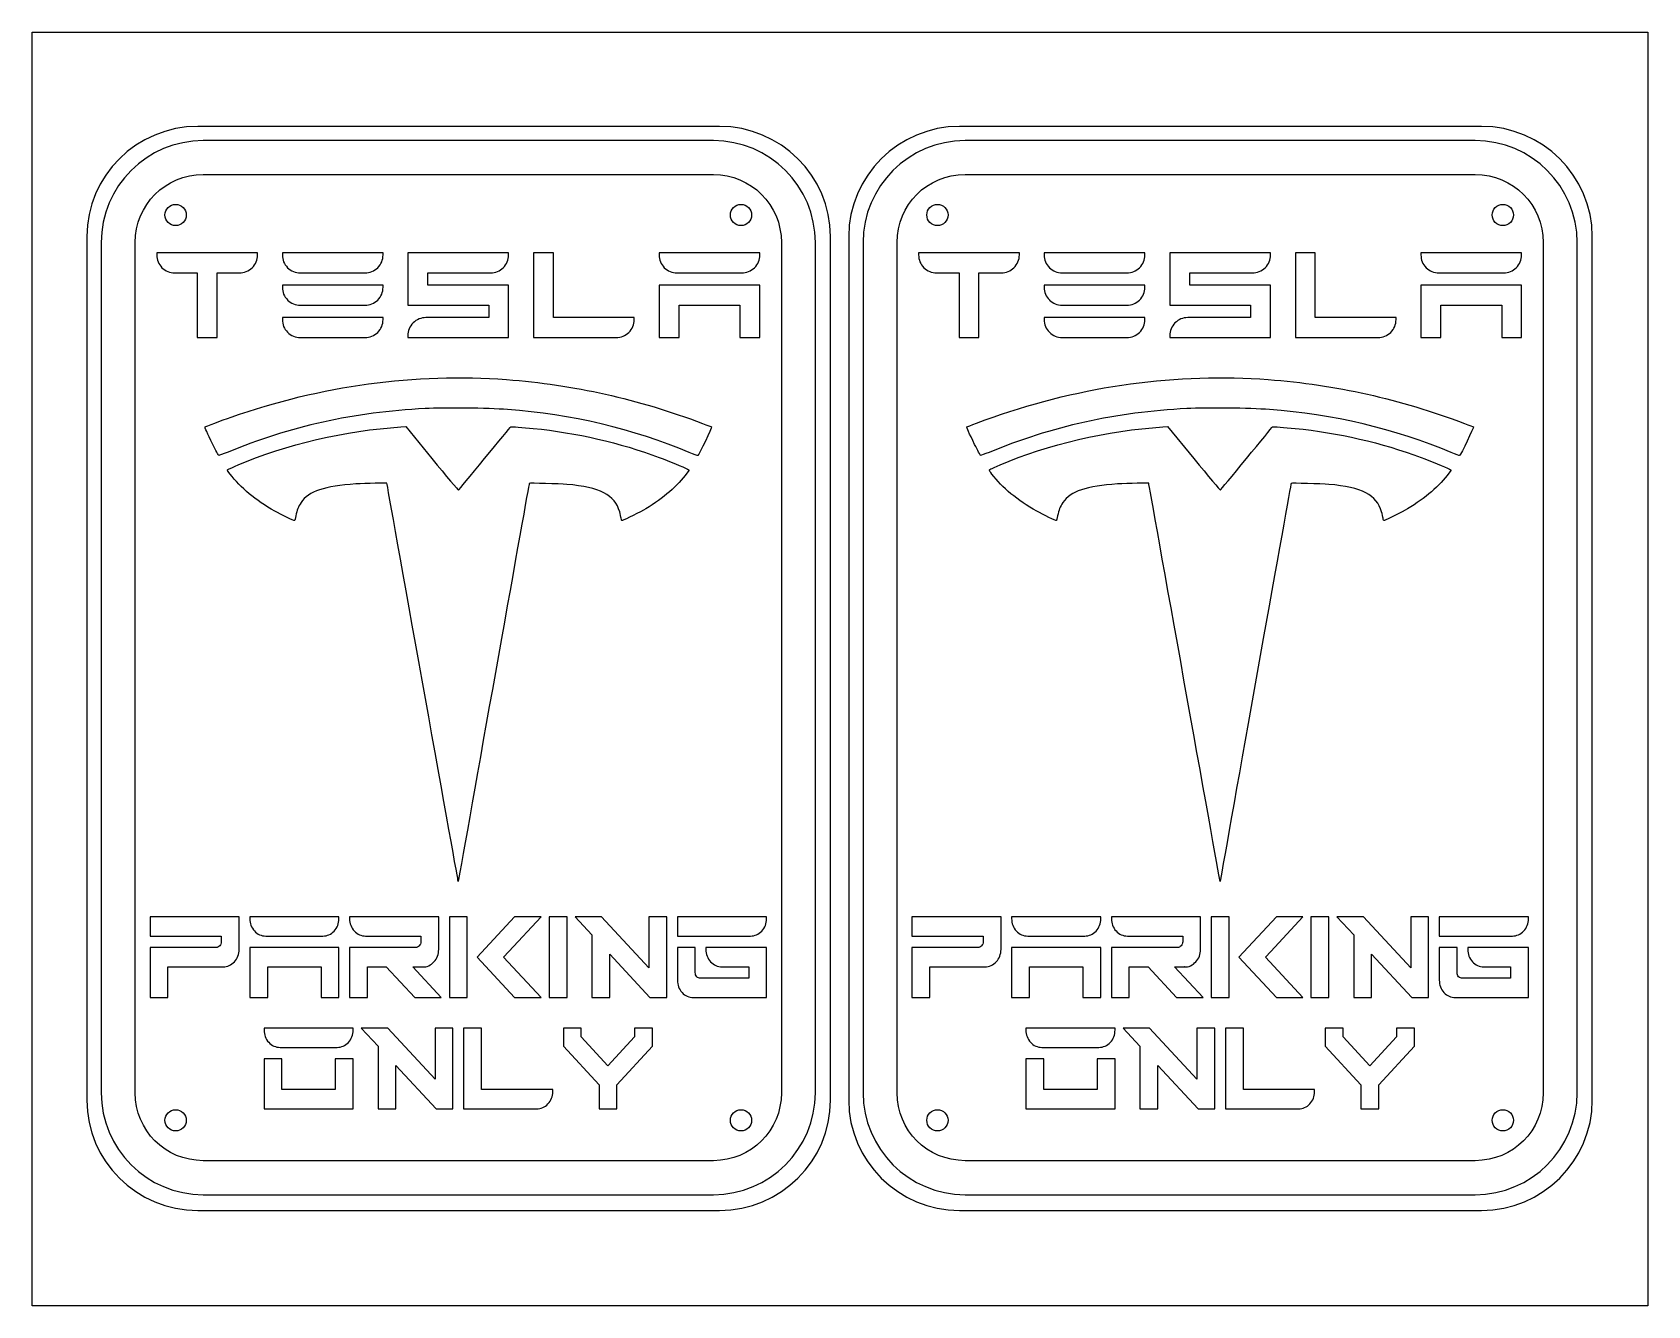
# Model space of a CAD drawing. Extents: x 0 to 380, y 0 to 300.
import ezdxf

# ---------------------------------------------------------------- set-up
doc = ezdxf.new("R2010")
doc.units = 0
doc.layers.add('Ebene_1', color=7, linetype='CONTINUOUS')

msp = doc.modelspace()

# ---------------------------------------------------------------- linework, layer by layer
at = {"layer": 'Ebene_1', "color": 7}
for points in [[(0, 299.59998), (380, 299.59998), (380, 0), (0, 0)], [(40.206, 266.120576)], [(219.423, 266.120576)], [(147.438082, 240.073733), (147.438082, 227.781729), (147.881662, 227.781729), (152.126851, 227.781729), (152.126851, 235.384959), (166.446156, 235.384959), (166.446156, 227.781729), (171.134933, 227.781729), (171.134933, 240.073733)], [(326.655083, 240.073733), (326.655083, 227.781729), (327.098662, 227.781729), (331.343851, 227.781729), (331.343851, 235.384959), (345.663156, 235.384959), (345.663156, 227.781729), (350.351933, 227.781729), (350.351933, 240.073733)], [(154.55573, 200.749236)], [(333.77273, 200.749236)], [(98.103166, 91.521498), (98.103166, 72.488726), (98.529978, 72.488726), (102.309586, 72.488726), (102.309586, 91.521498)], [(113.443334, 91.521498), (104.633694, 82.006017), (113.443334, 72.488726), (113.620056, 72.488726), (119.680434, 72.488726), (110.867468, 82.007818), (112.09621, 83.354827), (112.119542, 83.354827), (119.680417, 91.521498)], [(121.576063, 91.521498), (121.576063, 72.488726), (122.002875, 72.488726), (125.782474, 72.488726), (125.782474, 91.521498)], [(127.67812, 91.521498), (131.63445, 87.246376), (131.63445, 72.488726), (132.061261, 72.488726), (135.842532, 72.488726), (135.842532, 82.702933), (145.29738, 72.488726), (149.255378, 72.488726), (149.255378, 91.521498), (145.047295, 91.521498), (145.047295, 79.495685), (133.915217, 91.521498)], [(277.320166, 91.521498), (277.320166, 72.488726), (277.746978, 72.488726), (281.526586, 72.488726), (281.526586, 91.521498)], [(292.660334, 91.521498), (283.850694, 82.006017), (292.660334, 72.488726), (292.837056, 72.488726), (298.897434, 72.488726), (290.084468, 82.007818), (291.31321, 83.354827), (291.336542, 83.354827), (298.897417, 91.521498)], [(300.793063, 91.521498), (300.793063, 72.488726), (301.219875, 72.488726), (304.999474, 72.488726), (304.999474, 91.521498)], [(306.89512, 91.521498), (310.85145, 87.246376), (310.85145, 72.488726), (311.278261, 72.488726), (315.059532, 72.488726), (315.059532, 82.702933), (324.51438, 72.488726), (328.472378, 72.488726), (328.472378, 91.521498), (324.264296, 91.521498), (324.264296, 79.495685), (313.132217, 91.521498)], [(51.159041, 84.276842), (51.159041, 72.488726), (51.585853, 72.488726), (55.365461, 72.488726), (55.365461, 79.733399), (67.924687, 79.733399), (67.924687, 72.488726), (72.131098, 72.488726), (72.131098, 84.276842)], [(230.376041, 84.276842), (230.376041, 72.488726), (230.802853, 72.488726), (234.582461, 72.488726), (234.582461, 79.733399), (247.141687, 79.733399), (247.141687, 72.488726), (251.348098, 72.488726), (251.348098, 84.276842)], [(77.381199, 65.326904), (81.337529, 61.053583), (81.337529, 46.295933), (81.764341, 46.295933), (85.54394, 46.295933), (85.54394, 56.510141), (95.000461, 46.295933), (98.95679, 46.295933), (98.95679, 65.326904), (94.750379, 65.326904), (94.750379, 53.302892), (83.61829, 65.326904)], [(124.928858, 65.326904), (124.928858, 61.053583), (133.311681, 51.999106), (133.311681, 46.295933), (133.738492, 46.295933), (137.518096, 46.295933), (137.518096, 51.999106), (145.900916, 61.053583), (145.900916, 65.326904), (141.694502, 65.326904), (141.694502, 63.246969), (135.415722, 56.463316), (129.135276, 63.246969), (129.135276, 65.326904)], [(256.598199, 65.326904), (260.554529, 61.053583), (260.554529, 46.295933), (260.981341, 46.295933), (264.76094, 46.295933), (264.76094, 56.510141), (274.217461, 46.295933), (278.173791, 46.295933), (278.173791, 65.326904), (273.967379, 65.326904), (273.967379, 53.302892), (262.83529, 65.326904)], [(304.145858, 65.326904), (304.145858, 61.053583), (312.528681, 51.999106), (312.528681, 46.295933), (312.955492, 46.295933), (316.735096, 46.295933), (316.735096, 51.999106), (325.117916, 61.053583), (325.117916, 65.326904), (320.911502, 65.326904), (320.911502, 63.246969), (314.632722, 56.463316), (308.352276, 63.246969), (308.352276, 65.326904)], [(54.511837, 58.084049), (54.511837, 46.295933), (54.938649, 46.295933), (75.483894, 46.295933), (75.483894, 58.084049), (71.277474, 58.084049), (71.277474, 50.841186), (58.718248, 50.841186), (58.718248, 58.084049)], [(233.728837, 58.084049), (233.728837, 46.295933), (234.155649, 46.295933), (254.700894, 46.295933), (254.700894, 58.084049), (250.494474, 58.084049), (250.494474, 50.841186), (237.935248, 50.841186), (237.935248, 58.084049)]]:
    msp.add_lwpolyline(points, close=True, dxfattribs=at)
for points in [[(161.66386, 277.468066), (38.921, 277.468066)], [(340.88086, 277.468066), (218.138, 277.468066)], [(160.206, 274.120576), (40.206, 274.120576)], [(339.423, 274.120576), (219.423, 274.120576)], [(40.206, 266.120576), (160.206, 266.120576)], [(219.423, 266.120576), (339.423, 266.120576)], [(12.83815, 251.557135), (12.83815, 48.334146)], [(187.74672, 48.334146), (187.74672, 251.557135)], [(192.05515, 251.557135), (192.05515, 48.334146)], [(366.96372, 48.334146), (366.96372, 251.557135)], [(16.206, 250.120576), (16.206, 50.120576)], [(24.206, 50.120576), (24.206, 250.120576)], [(29.276124, 247.676963), (29.276124, 247.233383)], [(52.973055, 247.233383), (52.973055, 247.676963), (29.276124, 247.676963)], [(58.815751, 247.676963), (58.815751, 247.233383)], [(82.512682, 247.2333), (82.512682, 247.676879), (58.815751, 247.676963)], [(88.357108, 247.676963), (88.357108, 235.384959), (107.365181, 235.384959), (107.365181, 232.470503), (92.602297, 232.470503)], [(112.05395, 247.233383), (112.05395, 247.676963), (88.357108, 247.676963)], [(117.896726, 247.676963), (117.896726, 227.781729), (118.340305, 227.781729), (137.348379, 227.781729)], [(141.593577, 232.026923), (141.593577, 232.470503), (122.585503, 232.470503), (122.585503, 247.676963), (117.896726, 247.676963)], [(147.438082, 247.676963), (147.438082, 247.233383)], [(171.135066, 247.2333), (171.135066, 247.676879), (147.438082, 247.676963)], [(176.206, 250.120576), (176.206, 50.120576)], [(184.206, 50.120576), (184.206, 250.120576)], [(195.423, 250.120576), (195.423, 50.120576)], [(203.423, 50.120576), (203.423, 250.120576)], [(208.493124, 247.676963), (208.493124, 247.233383)], [(232.190055, 247.233383), (232.190055, 247.676963), (208.493124, 247.676963)], [(238.032751, 247.676963), (238.032751, 247.233383)], [(261.729682, 247.2333), (261.729682, 247.676879), (238.032751, 247.676963)], [(267.574108, 247.676963), (267.574108, 235.384959), (286.582181, 235.384959), (286.582181, 232.470503), (271.819297, 232.470503)], [(291.27095, 247.233383), (291.27095, 247.676963), (267.574108, 247.676963)], [(297.113726, 247.676963), (297.113726, 227.781729), (297.557305, 227.781729), (316.565379, 227.781729)], [(320.810577, 232.026923), (320.810577, 232.470503), (301.802503, 232.470503), (301.802503, 247.676963), (297.113726, 247.676963)], [(326.655083, 247.676963), (326.655083, 247.233383)], [(350.352066, 247.2333), (350.352066, 247.676879), (326.655083, 247.676963)], [(355.423, 250.120576), (355.423, 50.120576)], [(363.423, 50.120576), (363.423, 250.120576)], [(30.501167, 244.221894), (30.502941, 244.22012), (30.504715, 244.218346)], [(60.040794, 244.221894), (60.042568, 244.22012), (60.044342, 244.218346)], [(148.661395, 244.221894), (148.664944, 244.22012), (148.666718, 244.218346)], [(209.718167, 244.221894), (209.719941, 244.22012), (209.721715, 244.218346)], [(239.257794, 244.221894), (239.259568, 244.22012), (239.261342, 244.218346)], [(327.878395, 244.221894), (327.881944, 244.22012), (327.883718, 244.218346)], [(33.521402, 242.988106), (38.78025, 242.988106), (38.78025, 227.781729), (39.223829, 227.781729), (43.469018, 227.781729), (43.469018, 242.988189), (48.727866, 242.988189)], [(58.815751, 240.073733), (58.815751, 239.630154)], [(82.512682, 239.630118), (82.512682, 240.073698), (58.815751, 240.073733)], [(63.061029, 242.988106), (78.267484, 242.988106)], [(88.357108, 228.225309), (88.357108, 227.781729), (88.800687, 227.781729), (112.05395, 227.781729), (112.05395, 240.073733), (93.045876, 240.073733), (93.045876, 242.988189), (107.808761, 242.988189)], [(151.683404, 242.988106), (166.889869, 242.988106)], [(212.738402, 242.988106), (217.99725, 242.988106), (217.99725, 227.781729), (218.440829, 227.781729), (222.686018, 227.781729), (222.686018, 242.988189), (227.944866, 242.988189)], [(238.032751, 240.073733), (238.032751, 239.630154)], [(261.729682, 239.630118), (261.729682, 240.073698), (238.032751, 240.073733)], [(242.278029, 242.988106), (257.484484, 242.988106)], [(267.574108, 228.225309), (267.574108, 227.781729), (268.017687, 227.781729), (291.27095, 227.781729), (291.27095, 240.073733), (272.262876, 240.073733), (272.262876, 242.988189), (287.025761, 242.988189)], [(330.900404, 242.988106), (346.106869, 242.988106)], [(60.040794, 236.618665), (60.042568, 236.616891), (60.044342, 236.613431)], [(239.257794, 236.618665), (239.259568, 236.616891), (239.261342, 236.613431)], [(58.815751, 232.470503), (58.815751, 232.026923)], [(82.512682, 232.026887), (82.512682, 232.470467), (58.815751, 232.470503)], [(63.061029, 235.384923), (78.267484, 235.384923)], [(238.032751, 232.470503), (238.032751, 232.026923)], [(261.729682, 232.026887), (261.729682, 232.470467), (238.032751, 232.470503)], [(242.278029, 235.384923), (257.484484, 235.384923)], [(60.040794, 229.015435), (60.042568, 229.01366), (60.044342, 229.0102)], [(239.257794, 229.015435), (239.259568, 229.01366), (239.261342, 229.0102)], [(63.061029, 227.781693), (78.267484, 227.781693)], [(242.278029, 227.781693), (257.484484, 227.781693)], [(86.696656, 206.747334), (87.845873, 206.818064), (94.014387, 199.301506)], [(265.913656, 206.747334), (267.062873, 206.818064), (273.231387, 199.301506)], [(154.12603, 196.835426), (154.55514, 196.616506), (154.00163, 195.855486)], [(333.34303, 196.835426), (333.77214, 196.616506), (333.21863, 195.855486)], [(100.28739, 100.304516), (100.20069, 99.811986), (100.128047, 100.195076)], [(279.50439, 100.304516), (279.41769, 99.811986), (279.345047, 100.195076)], [(27.686145, 91.521498), (27.686145, 86.976245), (44.451782, 86.976245), (44.451782, 85.627444)], [(48.65987, 83.81583), (48.65987, 91.521498), (27.686145, 91.521498)], [(72.131311, 91.06053), (72.131311, 91.521542), (51.159041, 91.521498)], [(51.159041, 91.521498), (51.159041, 91.060495)], [(74.630279, 91.521498), (74.630279, 91.060495)], [(95.604252, 83.815821), (95.604252, 91.521489), (74.630279, 91.521498)], [(151.754552, 91.521498), (151.754552, 86.976245), (152.181362, 86.976245), (168.947003, 86.976245)], [(172.726608, 91.060495), (172.726608, 91.521498), (151.754552, 91.521498)], [(206.903145, 91.521498), (206.903145, 86.976245), (223.668782, 86.976245), (223.668782, 85.627444)], [(227.87687, 83.81583), (227.87687, 91.521498), (206.903145, 91.521498)], [(251.348311, 91.06053), (251.348311, 91.521542), (230.376041, 91.521498)], [(230.376041, 91.521498), (230.376041, 91.060495)], [(253.847279, 91.521498), (253.847279, 91.060495)], [(274.821252, 83.815821), (274.821252, 91.521489), (253.847279, 91.521498)], [(330.971552, 91.521498), (330.971552, 86.976245), (331.398362, 86.976245), (348.164003, 86.976245)], [(351.943608, 91.060495), (351.943608, 91.521498), (330.971552, 91.521498)], [(52.249413, 88.16298), (52.251187, 88.161206), (52.252961, 88.159431)], [(75.720641, 88.16298), (75.72419, 88.161206), (75.725964, 88.159431)], [(231.466413, 88.16298), (231.468187, 88.161206), (231.469961, 88.159431)], [(254.937641, 88.16298), (254.94119, 88.161206), (254.942964, 88.159431)], [(43.203035, 84.276842), (27.686145, 84.276842), (27.686145, 72.488726), (28.112957, 72.488726), (31.892565, 72.488726), (31.892565, 79.733399), (44.878594, 79.733399)], [(54.938871, 86.97629), (68.351712, 86.97629)], [(90.147479, 84.276878), (74.630598, 84.276878), (74.630598, 72.48877), (75.05741, 72.48877), (78.838677, 72.48877), (78.838677, 79.733435), (83.263498, 79.733435), (89.970757, 72.48877), (96.207857, 72.48877), (89.500598, 79.733435), (91.824715, 79.733435), (91.769623, 79.736983)], [(78.411865, 86.97629), (91.397912, 86.97629), (91.397912, 85.62748)], [(155.96106, 78.382904), (155.96106, 84.276966), (151.754552, 84.276842)], [(151.754552, 84.276842), (151.754552, 76.572966)], [(155.534194, 72.488779), (172.726645, 72.488779), (172.726645, 84.276887), (158.460179, 84.276887), (158.460179, 83.815883)], [(222.420035, 84.276842), (206.903145, 84.276842), (206.903145, 72.488726), (207.329957, 72.488726), (211.109565, 72.488726), (211.109565, 79.733399), (224.095594, 79.733399)], [(234.155871, 86.97629), (247.568712, 86.97629)], [(269.364479, 84.276878), (253.847598, 84.276878), (253.847598, 72.48877), (254.27441, 72.48877), (258.055677, 72.48877), (258.055677, 79.733435), (262.480498, 79.733435), (269.187757, 72.48877), (275.424857, 72.48877), (268.717598, 79.733435), (271.041715, 79.733435), (270.986623, 79.736983)], [(257.628865, 86.97629), (270.614912, 86.97629), (270.614912, 85.62748)], [(335.17806, 78.382904), (335.17806, 84.276966), (330.971552, 84.276842)], [(330.971552, 84.276842), (330.971552, 76.572966)], [(334.751194, 72.488779), (351.943645, 72.488779), (351.943645, 84.276887), (337.677179, 84.276887), (337.677179, 83.815883)], [(159.550545, 80.920179), (159.553916, 80.91663), (159.555602, 80.914856)], [(338.767545, 80.920179), (338.770916, 80.91663), (338.772602, 80.914856)], [(162.241506, 79.733524), (168.520285, 79.733524), (168.520285, 77.034103), (157.21148, 77.034103)], [(341.458506, 79.733524), (347.737285, 79.733524), (347.737285, 77.034103), (336.42848, 77.034103)], [(152.844919, 73.675461), (152.846605, 73.673686), (152.84829, 73.671912)], [(332.061919, 73.675461), (332.063605, 73.673686), (332.06529, 73.671912)], [(75.484107, 64.865963), (75.484107, 65.326966), (54.511837, 65.326904)], [(54.511837, 65.326904), (54.511837, 64.865901)], [(101.455962, 65.326904), (101.455962, 46.295933), (101.882774, 46.295933), (118.650088, 46.295933)], [(122.429687, 50.380174), (122.429687, 50.841186), (105.66405, 50.841186), (105.66405, 65.326904), (101.455962, 65.326904)], [(254.701107, 64.865963), (254.701107, 65.326966), (233.728837, 65.326904)], [(233.728837, 65.326904), (233.728837, 64.865901)], [(280.672962, 65.326904), (280.672962, 46.295933), (281.099774, 46.295933), (297.867088, 46.295933)], [(301.646687, 50.380174), (301.646687, 50.841186), (284.88105, 50.841186), (284.88105, 65.326904), (280.672962, 65.326904)], [(55.6022, 61.970196), (55.603974, 61.968422), (55.605748, 61.966647)], [(234.8192, 61.970196), (234.820974, 61.968422), (234.822748, 61.966647)], [(58.291649, 60.783515), (71.704499, 60.783515)], [(237.508649, 60.783515), (250.921499, 60.783515)], [(160.206, 34.120576), (40.206, 34.120576)], [(339.423, 34.120576), (219.423, 34.120576)], [(40.206, 26.120576), (160.206, 26.120576)], [(219.423, 26.120576), (339.423, 26.120576)], [(38.921, 22.423226), (161.66386, 22.423226)], [(218.138, 22.423226), (340.88086, 22.423226)]]:
    msp.add_lwpolyline(points, dxfattribs=at)
for points in [[(38.921, 277.468066), (24.55875, 277.468066), (12.83815, 265.824717), (12.83815, 251.557135)], [(187.74672, 251.557135), (187.74672, 265.824717), (176.0261, 277.468066), (161.66386, 277.468066)], [(218.138, 277.468066), (203.77575, 277.468066), (192.05515, 265.824717), (192.05515, 251.557135)], [(366.96372, 251.557135), (366.96372, 265.824717), (355.2431, 277.468066), (340.88086, 277.468066)], [(40.206, 274.120576), (26.979189, 274.120576), (16.206, 263.347387), (16.206, 250.120576)], [(184.206, 250.120576), (184.206, 263.347387), (173.43281, 274.120576), (160.206, 274.120576)], [(219.423, 274.120576), (206.196189, 274.120576), (195.423, 263.347387), (195.423, 250.120576)], [(363.423, 250.120576), (363.423, 263.347387), (352.64981, 274.120576), (339.423, 274.120576)], [(24.206, 250.120576), (24.206, 259.053765), (31.272811, 266.120576), (40.206, 266.120576)], [(160.206, 266.120576), (169.13919, 266.120576), (176.206, 259.053765), (176.206, 250.120576)], [(203.423, 250.120576), (203.423, 259.053765), (210.489811, 266.120576), (219.423, 266.120576)], [(339.423, 266.120576), (348.35619, 266.120576), (355.423, 259.053765), (355.423, 250.120576)], [(31.938229, 258.388343), (32.40707, 258.857184), (33.042955, 259.120576), (33.705996, 259.120576)], [(33.705996, 259.120576), (34.369037, 259.120576), (35.004922, 258.857184), (35.473763, 258.388343)], [(164.938233, 258.388343), (165.407074, 258.857184), (166.042959, 259.120576), (166.706, 259.120576)], [(166.706, 259.120576), (167.369041, 259.120576), (168.004926, 258.857184), (168.473767, 258.388343)], [(211.155229, 258.388343), (211.62407, 258.857184), (212.259955, 259.120576), (212.922996, 259.120576)], [(212.922996, 259.120576), (213.586037, 259.120576), (214.221922, 258.857184), (214.690763, 258.388343)], [(344.155233, 258.388343), (344.624074, 258.857184), (345.259959, 259.120576), (345.923, 259.120576)], [(345.923, 259.120576), (346.586041, 259.120576), (347.221926, 258.857184), (347.690767, 258.388343)], [(31.205996, 256.620576), (31.205996, 257.283617), (31.469388, 257.919502), (31.938229, 258.388343)], [(31.938229, 254.852809), (31.469388, 255.32165), (31.205996, 255.957535), (31.205996, 256.620576)], [(33.705996, 254.120576), (33.042955, 254.120576), (32.40707, 254.383968), (31.938229, 254.852809)], [(35.473763, 254.852809), (35.004922, 254.383968), (34.369037, 254.120576), (33.705996, 254.120576)], [(35.473763, 258.388343), (35.942604, 257.919502), (36.205996, 257.283617), (36.205996, 256.620576)], [(36.205996, 256.620576), (36.205996, 255.957535), (35.942604, 255.32165), (35.473763, 254.852809)], [(164.206, 256.620576), (164.206, 257.283617), (164.469392, 257.919502), (164.938233, 258.388343)], [(164.938233, 254.852809), (164.469392, 255.32165), (164.206, 255.957535), (164.206, 256.620576)], [(166.706, 254.120576), (166.042959, 254.120576), (165.407074, 254.383968), (164.938233, 254.852809)], [(168.473767, 254.852809), (168.004926, 254.383968), (167.369041, 254.120576), (166.706, 254.120576)], [(168.473767, 258.388343), (168.942608, 257.919502), (169.206, 257.283617), (169.206, 256.620576)], [(169.206, 256.620576), (169.206, 255.957535), (168.942608, 255.32165), (168.473767, 254.852809)], [(210.422996, 256.620576), (210.422996, 257.283617), (210.686388, 257.919502), (211.155229, 258.388343)], [(211.155229, 254.852809), (210.686388, 255.32165), (210.422996, 255.957535), (210.422996, 256.620576)], [(212.922996, 254.120576), (212.259955, 254.120576), (211.62407, 254.383968), (211.155229, 254.852809)], [(214.690763, 254.852809), (214.221922, 254.383968), (213.586037, 254.120576), (212.922996, 254.120576)], [(214.690763, 258.388343), (215.159604, 257.919502), (215.422996, 257.283617), (215.422996, 256.620576)], [(215.422996, 256.620576), (215.422996, 255.957535), (215.159604, 255.32165), (214.690763, 254.852809)], [(343.423, 256.620576), (343.423, 257.283617), (343.686392, 257.919502), (344.155233, 258.388343)], [(344.155233, 254.852809), (343.686392, 255.32165), (343.423, 255.957535), (343.423, 256.620576)], [(345.923, 254.120576), (345.259959, 254.120576), (344.624074, 254.383968), (344.155233, 254.852809)], [(347.690767, 254.852809), (347.221926, 254.383968), (346.586041, 254.120576), (345.923, 254.120576)], [(347.690767, 258.388343), (348.159608, 257.919502), (348.423, 257.283617), (348.423, 256.620576)], [(348.423, 256.620576), (348.423, 255.957535), (348.159608, 255.32165), (347.690767, 254.852809)], [(29.276124, 247.233383), (29.276124, 246.080743), (29.696647, 245.048158), (30.501167, 244.221894)], [(51.7099, 244.21323), (52.539589, 245.021087), (52.973055, 246.060115), (52.973055, 247.233383)], [(58.815751, 247.233383), (58.815751, 246.080743), (59.236273, 245.048158), (60.040794, 244.221894)], [(81.251248, 244.213147), (82.080946, 245.021004), (82.512682, 246.060032), (82.512682, 247.2333)], [(110.790795, 244.21323), (111.620484, 245.021088), (112.05395, 246.060116), (112.05395, 247.233383)], [(147.438082, 247.233383), (147.438082, 246.080743), (147.856875, 245.048158), (148.661395, 244.221894)], [(169.871903, 244.213147), (170.701592, 245.021005), (171.135066, 246.060033), (171.135066, 247.2333)], [(208.493124, 247.233383), (208.493124, 246.080743), (208.913647, 245.048158), (209.718167, 244.221894)], [(230.9269, 244.21323), (231.756589, 245.021087), (232.190055, 246.060115), (232.190055, 247.233383)], [(238.032751, 247.233383), (238.032751, 246.080743), (238.453273, 245.048158), (239.257794, 244.221894)], [(260.468248, 244.213147), (261.297946, 245.021004), (261.729682, 246.060032), (261.729682, 247.2333)], [(290.007795, 244.21323), (290.837484, 245.021088), (291.27095, 246.060116), (291.27095, 247.233383)], [(326.655083, 247.233383), (326.655083, 246.080743), (327.073875, 245.048158), (327.878395, 244.221894)], [(349.088903, 244.213147), (349.918592, 245.021005), (350.352066, 246.060033), (350.352066, 247.2333)], [(30.504715, 244.218346), (31.313627, 243.409438), (32.350876, 242.988106), (33.521402, 242.988106)], [(48.727866, 242.988189), (49.862693, 242.988189), (50.885029, 243.410068), (51.7099, 244.21323)], [(60.044342, 244.218346), (60.853245, 243.409438), (61.890493, 242.988106), (63.061029, 242.988106)], [(78.267484, 242.988106), (79.402311, 242.988106), (80.426385, 243.409984), (81.251248, 244.213147)], [(107.808761, 242.988189), (108.943588, 242.988189), (109.965924, 243.410068), (110.790795, 244.21323)], [(148.666718, 244.218346), (149.475629, 243.409439), (150.512878, 242.988106), (151.683404, 242.988106)], [(166.889869, 242.988106), (168.024696, 242.988106), (169.047031, 243.409984), (169.871903, 244.213147)], [(209.721715, 244.218346), (210.530627, 243.409438), (211.567876, 242.988106), (212.738402, 242.988106)], [(227.944866, 242.988189), (229.079693, 242.988189), (230.102029, 243.410068), (230.9269, 244.21323)], [(239.261342, 244.218346), (240.070245, 243.409438), (241.107493, 242.988106), (242.278029, 242.988106)], [(257.484484, 242.988106), (258.619311, 242.988106), (259.643386, 243.409984), (260.468248, 244.213147)], [(287.025761, 242.988189), (288.160588, 242.988189), (289.182924, 243.410068), (290.007795, 244.21323)], [(327.883718, 244.218346), (328.692629, 243.409439), (329.729878, 242.988106), (330.900404, 242.988106)], [(346.106869, 242.988106), (347.241696, 242.988106), (348.264031, 243.409984), (349.088903, 244.213147)], [(58.815751, 239.630154), (58.815751, 238.477512), (59.236273, 237.444928), (60.040794, 236.618665)], [(81.251248, 236.609965), (82.080946, 237.417822), (82.512682, 238.45685), (82.512682, 239.630118)], [(238.032751, 239.630154), (238.032751, 238.477512), (238.453273, 237.444928), (239.257794, 236.618665)], [(260.468248, 236.609965), (261.297946, 237.417822), (261.729682, 238.45685), (261.729682, 239.630118)], [(60.044342, 236.613431), (60.853245, 235.804524), (61.890493, 235.384923), (63.061029, 235.384923)], [(78.267484, 235.384923), (79.402311, 235.384923), (80.426385, 235.806802), (81.251248, 236.609965)], [(239.261342, 236.613431), (240.070245, 235.804524), (241.107493, 235.384923), (242.278029, 235.384923)], [(257.484484, 235.384923), (258.619311, 235.384923), (259.643386, 235.806802), (260.468248, 236.609965)], [(58.815751, 232.026923), (58.815751, 230.874283), (59.236273, 229.841698), (60.040794, 229.015435)], [(81.251248, 229.006734), (82.080946, 229.814591), (82.512682, 230.853619), (82.512682, 232.026887)], [(92.602297, 232.470503), (91.44687, 232.470503), (90.410934, 232.037864), (89.58561, 231.21254)], [(140.332143, 229.006771), (141.161832, 229.814628), (141.593577, 230.853657), (141.593577, 232.026923)], [(238.032751, 232.026923), (238.032751, 230.874283), (238.453273, 229.841698), (239.257794, 229.015435)], [(260.468248, 229.006734), (261.297946, 229.814591), (261.729682, 230.853619), (261.729682, 232.026887)], [(271.819297, 232.470503), (270.66387, 232.470503), (269.627934, 232.037864), (268.80261, 231.21254)], [(319.549143, 229.006771), (320.378832, 229.814628), (320.810577, 230.853657), (320.810577, 232.026923)], [(60.044342, 229.0102), (60.853245, 228.201292), (61.890493, 227.781693), (63.061029, 227.781693)], [(78.267484, 227.781693), (79.402311, 227.781693), (80.426385, 228.203572), (81.251248, 229.006734)], [(89.58561, 231.21254), (88.778118, 230.405044), (88.357108, 229.377949), (88.357108, 228.225309)], [(137.348379, 227.781729), (138.483206, 227.781729), (139.50728, 228.203608), (140.332143, 229.006771)], [(239.261342, 229.0102), (240.070245, 228.201292), (241.107493, 227.781693), (242.278029, 227.781693)], [(257.484484, 227.781693), (258.619311, 227.781693), (259.643386, 228.203572), (260.468248, 229.006734)], [(268.80261, 231.21254), (267.995118, 230.405044), (267.574108, 229.377949), (267.574108, 228.225309)], [(316.565379, 227.781729), (317.700206, 227.781729), (318.72428, 228.203608), (319.549143, 229.006771)], [(46.802085, 209.074657), (67.829971, 216.464814), (90.287185, 219.527301), (111.54184, 217.903203)], [(111.54184, 217.903203), (127.43903, 216.688472), (142.42138, 213.335132), (157.6724, 207.57828)], [(226.019085, 209.074657), (247.046971, 216.464814), (269.504185, 219.527301), (290.75884, 217.903203)], [(290.75884, 217.903203), (306.65603, 216.688472), (321.63838, 213.335132), (336.8894, 207.57828)], [(40.637251, 206.745667), (40.732261, 206.840627), (44.559027, 208.286346), (46.802085, 209.074657)], [(92.376737, 211.067467), (75.781296, 210.249223), (60.513177, 206.867173), (45.839624, 200.759016)], [(111.81546, 210.845209), (107.05513, 211.190504), (97.165557, 211.303581), (92.376737, 211.067467)], [(154.55573, 200.749236), (141.48369, 206.262296), (126.63231, 209.770449), (111.81546, 210.845209)], [(219.854251, 206.745667), (219.949261, 206.840627), (223.776027, 208.286346), (226.019085, 209.074657)], [(271.593737, 211.067467), (254.998296, 210.249223), (239.730177, 206.867173), (225.056624, 200.759016)], [(291.03246, 210.845209), (286.27213, 211.190504), (276.382557, 211.303581), (271.593737, 211.067467)], [(333.77273, 200.749236), (320.70069, 206.262296), (305.84931, 209.770449), (291.03246, 210.845209)], [(42.455182, 202.656866), (41.151803, 205.286691), (40.544401, 206.652822), (40.637251, 206.745667)], [(48.443836, 197.798476), (59.479228, 202.599346), (73.823593, 205.955066), (86.696656, 206.747334)], [(106.38533, 199.324186), (109.70493, 203.369516), (112.47167, 206.710676), (112.53362, 206.74898)], [(112.53362, 206.74898), (112.6629, 206.82887), (115.42368, 206.65081), (117.83521, 206.407047)], [(117.83521, 206.407047), (128.00501, 205.379054), (138.219, 203.025766), (147.49619, 199.573176)], [(159.78027, 206.755621), (159.90494, 206.630958), (156.85546, 200.265016), (156.54648, 200.004896)], [(157.6724, 207.57828), (158.80788, 207.149667), (159.75643, 206.779471), (159.78027, 206.755621)], [(221.672182, 202.656866), (220.368803, 205.286691), (219.761401, 206.652822), (219.854251, 206.745667)], [(227.660836, 197.798476), (238.696228, 202.599346), (253.040593, 205.955066), (265.913656, 206.747334)], [(285.60233, 199.324186), (288.92193, 203.369516), (291.68867, 206.710676), (291.75062, 206.74898)], [(291.75062, 206.74898), (291.8799, 206.82887), (294.64068, 206.65081), (297.05221, 206.407047)], [(297.05221, 206.407047), (307.22201, 205.379054), (317.436, 203.025766), (326.71319, 199.573176)], [(338.99727, 206.755621), (339.12194, 206.630958), (336.07246, 200.265016), (335.76348, 200.004896)], [(336.8894, 207.57828), (338.02488, 207.149667), (338.97343, 206.779471), (338.99727, 206.755621)], [(43.861675, 200.047546), (43.784765, 200.077146), (43.151816, 201.251256), (42.455182, 202.656866)], [(223.078675, 200.047546), (223.001765, 200.077146), (222.368816, 201.251256), (221.672182, 202.656866)], [(45.839624, 200.759016), (44.828671, 200.338186), (43.938602, 200.018036), (43.861675, 200.047546)], [(46.282193, 196.866776), (46.50793, 196.960176), (47.480682, 197.379456), (48.443836, 197.798476)], [(94.014387, 199.301506), (97.40706, 195.167396), (100.22044, 191.826356), (100.2663, 191.876976)], [(100.2663, 191.876976), (100.3121, 191.927476), (103.06575, 195.278846), (106.38533, 199.324186)], [(147.49619, 199.573176), (149.68565, 198.758346), (153.20751, 197.304016), (154.12603, 196.835426)], [(156.54648, 200.004896), (156.50508, 199.969996), (155.60917, 200.304946), (154.55573, 200.749236)], [(225.056624, 200.759016), (224.045671, 200.338186), (223.155602, 200.018036), (223.078675, 200.047546)], [(225.499193, 196.866776), (225.72493, 196.960176), (226.697682, 197.379456), (227.660836, 197.798476)], [(273.231387, 199.301506), (276.62406, 195.167396), (279.43744, 191.826356), (279.4833, 191.876976)], [(279.4833, 191.876976), (279.5291, 191.927476), (282.28275, 195.278846), (285.60233, 199.324186)], [(326.71319, 199.573176), (328.90265, 198.758346), (332.42451, 197.304016), (333.34303, 196.835426)], [(335.76348, 200.004896), (335.72208, 199.969996), (334.82617, 200.304946), (333.77273, 200.749236)], [(45.871766, 196.610796), (45.871766, 196.658196), (46.056463, 196.773356), (46.282193, 196.866776)], [(46.520333, 195.663966), (46.163615, 196.137366), (45.871766, 196.563446), (45.871766, 196.610796)], [(57.063955, 186.934026), (52.517627, 189.486416), (48.948399, 192.441676), (46.520333, 195.663966)], [(154.00163, 195.855486), (151.85053, 192.897996), (148.47827, 189.991616), (144.30207, 187.495916)], [(225.088766, 196.610796), (225.088766, 196.658196), (225.273463, 196.773356), (225.499193, 196.866776)], [(225.737333, 195.663966), (225.380615, 196.137366), (225.088766, 196.563446), (225.088766, 196.610796)], [(236.280955, 186.934026), (231.734627, 189.486416), (228.165399, 192.441676), (225.737333, 195.663966)], [(333.21863, 195.855486), (331.06753, 192.897996), (327.69527, 189.991616), (323.51907, 187.495916)], [(76.080003, 193.328166), (68.780003, 192.892826), (65.025411, 191.614466), (63.210718, 188.946436)], [(83.413155, 193.513596), (83.413155, 193.597796), (78.533007, 193.474496), (76.080003, 193.328166)], [(100.128047, 100.195076), (99.936029, 101.207786), (83.413155, 193.454266), (83.413155, 193.513596)], [(116.89415, 193.463666), (116.84865, 193.413766), (103.17346, 116.700196), (100.28739, 100.304516)], [(125.77035, 193.231236), (124.06705, 193.375776), (116.98315, 193.561276), (116.89415, 193.463666)], [(138.17353, 186.767186), (137.01526, 190.783826), (133.59298, 192.567396), (125.77035, 193.231236)], [(255.297003, 193.328166), (247.997003, 192.892826), (244.242411, 191.614466), (242.427718, 188.946436)], [(262.630155, 193.513596), (262.630155, 193.597796), (257.750007, 193.474496), (255.297003, 193.328166)], [(279.345047, 100.195076), (279.153029, 101.207786), (262.630155, 193.454266), (262.630155, 193.513596)], [(296.11115, 193.463666), (296.06565, 193.413766), (282.39046, 116.700196), (279.50439, 100.304516)], [(304.98735, 193.231236), (303.28405, 193.375776), (296.20015, 193.561276), (296.11115, 193.463666)], [(317.39053, 186.767186), (316.23226, 190.783826), (312.80998, 192.567396), (304.98735, 193.231236)], [(61.706539, 184.728056), (61.617679, 184.639156), (58.583943, 186.080676), (57.063955, 186.934026)], [(63.210718, 188.946436), (62.541649, 187.962756), (62.262336, 187.261356), (61.970319, 185.832046)], [(138.5193, 185.261236), (138.4762, 185.579446), (138.32062, 186.257126), (138.17353, 186.767186)], [(144.30207, 187.495916), (143.15353, 186.809546), (139.35148, 184.901246), (138.83308, 184.750936)], [(240.923539, 184.728056), (240.834679, 184.639156), (237.800943, 186.080676), (236.280955, 186.934026)], [(242.427718, 188.946436), (241.758649, 187.962756), (241.479336, 187.261356), (241.187319, 185.832046)], [(317.7363, 185.261236), (317.6932, 185.579446), (317.53762, 186.257126), (317.39053, 186.767186)], [(323.51907, 187.495916), (322.37053, 186.809546), (318.56848, 184.901246), (318.05008, 184.750936)], [(61.970319, 185.832046), (61.851688, 185.251286), (61.732977, 184.754496), (61.706539, 184.728056)], [(138.83308, 184.750936), (138.61915, 184.688836), (138.59047, 184.735436), (138.5193, 185.261236)], [(241.187319, 185.832046), (241.068688, 185.251286), (240.949977, 184.754496), (240.923539, 184.728056)], [(318.05008, 184.750936), (317.83615, 184.688836), (317.80747, 184.735436), (317.7363, 185.261236)], [(51.159041, 91.060495), (51.159041, 89.953427), (51.534026, 88.95657), (52.249413, 88.16298)], [(52.252961, 88.159431), (52.972563, 87.382183), (53.898304, 86.97629), (54.938871, 86.97629)], [(68.351712, 86.97629), (69.361104, 86.97629), (70.274239, 87.382741), (71.007609, 88.154029)], [(71.007609, 88.154029), (71.745619, 88.930186), (72.131311, 89.933749), (72.131311, 91.06053)], [(74.630279, 91.060495), (74.630279, 89.953427), (75.005263, 88.95657), (75.720641, 88.16298)], [(75.725964, 88.159431), (76.445557, 87.382183), (77.371298, 86.976298), (78.411865, 86.97629)], [(168.947003, 86.976245), (169.956391, 86.976245), (170.869526, 87.382715), (171.602896, 88.153984)], [(171.602896, 88.153984), (172.340905, 88.930151), (172.726608, 89.933705), (172.726608, 91.060495)], [(230.376041, 91.060495), (230.376041, 89.953427), (230.751026, 88.95657), (231.466413, 88.16298)], [(231.469961, 88.159431), (232.189563, 87.382183), (233.115304, 86.97629), (234.155871, 86.97629)], [(247.568712, 86.97629), (248.578104, 86.97629), (249.491239, 87.382741), (250.224609, 88.154029)], [(250.224609, 88.154029), (250.962619, 88.930186), (251.348311, 89.933749), (251.348311, 91.06053)], [(253.847279, 91.060495), (253.847279, 89.953427), (254.222263, 88.95657), (254.937641, 88.16298)], [(254.942964, 88.159431), (255.662557, 87.382183), (256.588298, 86.976298), (257.628865, 86.97629)], [(348.164003, 86.976245), (349.173391, 86.976245), (350.086526, 87.382715), (350.819896, 88.153984)], [(350.819896, 88.153984), (351.557905, 88.930151), (351.943608, 89.933705), (351.943608, 91.060495)], [(44.081668, 84.658604), (43.822156, 84.395322), (43.556089, 84.276842), (43.203035, 84.276842)], [(44.451782, 85.627444), (44.451782, 85.229039), (44.338155, 84.938033), (44.081668, 84.658604)], [(47.534491, 80.911121), (48.272492, 81.687287), (48.65987, 82.68904), (48.65987, 83.81583)], [(91.026112, 84.658649), (90.766601, 84.395367), (90.500542, 84.276878), (90.147479, 84.276878)], [(91.397912, 85.62748), (91.397912, 85.229083), (91.282608, 84.938077), (91.026112, 84.658649)], [(94.478873, 80.911112), (95.216883, 81.687278), (95.604252, 82.689032), (95.604252, 83.815821)], [(158.460179, 83.815883), (158.460179, 82.708815), (158.835168, 81.71376), (159.550545, 80.920179)], [(223.298668, 84.658604), (223.039156, 84.395322), (222.773089, 84.276842), (222.420035, 84.276842)], [(223.668782, 85.627444), (223.668782, 85.229039), (223.555155, 84.938033), (223.298668, 84.658604)], [(226.751491, 80.911121), (227.489492, 81.687287), (227.87687, 82.68904), (227.87687, 83.81583)], [(270.243112, 84.658649), (269.983601, 84.395367), (269.717542, 84.276878), (269.364479, 84.276878)], [(270.614912, 85.62748), (270.614912, 85.229083), (270.499608, 84.938077), (270.243112, 84.658649)], [(273.695873, 80.911112), (274.433883, 81.687278), (274.821252, 82.689032), (274.821252, 83.815821)], [(337.677179, 83.815883), (337.677179, 82.708815), (338.052168, 81.71376), (338.767545, 80.920179)], [(44.878594, 79.733399), (45.887986, 79.733399), (46.801121, 80.139851), (47.534491, 80.911121)], [(91.769623, 79.736983), (92.836467, 79.587621), (93.762537, 80.157754), (94.478873, 80.911112)], [(159.555602, 80.914856), (160.275201, 80.137607), (161.200939, 79.733524), (162.241506, 79.733524)], [(224.095594, 79.733399), (225.104986, 79.733399), (226.018121, 80.139851), (226.751491, 80.911121)], [(270.986623, 79.736983), (272.053467, 79.587621), (272.979537, 80.157754), (273.695873, 80.911112)], [(338.772602, 80.914856), (339.492201, 80.137607), (340.417939, 79.733524), (341.458506, 79.733524)], [(151.754552, 76.572966), (151.754552, 75.465907), (152.12954, 74.469042), (152.844919, 73.675461)], [(156.312845, 77.410462), (156.073423, 77.68714), (155.96106, 77.980409), (155.96106, 78.382904)], [(157.21148, 77.034103), (156.840269, 77.034103), (156.568153, 77.15394), (156.312845, 77.410462)], [(330.971552, 76.572966), (330.971552, 75.465907), (331.34654, 74.469042), (332.061919, 73.675461)], [(335.529845, 77.410462), (335.290423, 77.68714), (335.17806, 77.980409), (335.17806, 78.382904)], [(336.42848, 77.034103), (336.057269, 77.034103), (335.785153, 77.15394), (335.529845, 77.410462)], [(152.84829, 73.671912), (153.56789, 72.894654), (154.493628, 72.488779), (155.534194, 72.488779)], [(332.06529, 73.671912), (332.78489, 72.894654), (333.710628, 72.488779), (334.751194, 72.488779)], [(54.511837, 64.865901), (54.511837, 63.758833), (54.88683, 62.763769), (55.6022, 61.970196)], [(74.360387, 61.961254), (75.098397, 62.737402), (75.484107, 63.739173), (75.484107, 64.865963)], [(233.728837, 64.865901), (233.728837, 63.758833), (234.10383, 62.763769), (234.8192, 61.970196)], [(253.577387, 61.961254), (254.315397, 62.737402), (254.701107, 63.739173), (254.701107, 64.865963)], [(55.605748, 61.966647), (56.32535, 61.189399), (57.251091, 60.783515), (58.291649, 60.783515)], [(71.704499, 60.783515), (72.713882, 60.783515), (73.627017, 61.189958), (74.360387, 61.961254)], [(234.822748, 61.966647), (235.54235, 61.189399), (236.468091, 60.783515), (237.508649, 60.783515)], [(250.921499, 60.783515), (251.930882, 60.783515), (252.844017, 61.189958), (253.577387, 61.961254)], [(16.206, 50.120576), (16.206, 36.893766), (26.979189, 26.120576), (40.206, 26.120576)], [(40.206, 34.120576), (31.272811, 34.120576), (24.206, 41.187386), (24.206, 50.120576)], [(121.304308, 47.473672), (122.042309, 48.24983), (122.429687, 49.253393), (122.429687, 50.380174)], [(160.206, 26.120576), (173.43281, 26.120576), (184.206, 36.893766), (184.206, 50.120576)], [(176.206, 50.120576), (176.206, 41.187386), (169.13919, 34.120576), (160.206, 34.120576)], [(195.423, 50.120576), (195.423, 36.893766), (206.196189, 26.120576), (219.423, 26.120576)], [(219.423, 34.120576), (210.489811, 34.120576), (203.423, 41.187386), (203.423, 50.120576)], [(300.521308, 47.473672), (301.259309, 48.24983), (301.646687, 49.253393), (301.646687, 50.380174)], [(339.423, 26.120576), (352.64981, 26.120576), (363.423, 36.893766), (363.423, 50.120576)], [(355.423, 50.120576), (355.423, 41.187386), (348.35619, 34.120576), (339.423, 34.120576)], [(12.83815, 48.334146), (12.83815, 34.066586), (24.55875, 22.423226), (38.921, 22.423226)], [(31.938229, 45.388343), (32.40707, 45.857184), (33.042955, 46.120576), (33.705996, 46.120576)], [(33.705996, 46.120576), (34.369037, 46.120576), (35.004922, 45.857184), (35.473763, 45.388343)], [(118.650088, 46.295933), (119.659462, 46.295933), (120.570938, 46.702385), (121.304308, 47.473672)], [(161.66386, 22.423226), (176.0261, 22.423226), (187.74672, 34.066586), (187.74672, 48.334146)], [(164.938233, 45.388343), (165.407074, 45.857184), (166.042959, 46.120576), (166.706, 46.120576)], [(166.706, 46.120576), (167.369041, 46.120576), (168.004926, 45.857184), (168.473767, 45.388343)], [(192.05515, 48.334146), (192.05515, 34.066586), (203.77575, 22.423226), (218.138, 22.423226)], [(211.155229, 45.388343), (211.62407, 45.857184), (212.259955, 46.120576), (212.922996, 46.120576)], [(212.922996, 46.120576), (213.586037, 46.120576), (214.221922, 45.857184), (214.690763, 45.388343)], [(297.867088, 46.295933), (298.876462, 46.295933), (299.787938, 46.702385), (300.521308, 47.473672)], [(340.88086, 22.423226), (355.2431, 22.423226), (366.96372, 34.066586), (366.96372, 48.334146)], [(344.155233, 45.388343), (344.624074, 45.857184), (345.259959, 46.120576), (345.923, 46.120576)], [(345.923, 46.120576), (346.586041, 46.120576), (347.221926, 45.857184), (347.690767, 45.388343)], [(31.205996, 43.620576), (31.205996, 44.283617), (31.469388, 44.919502), (31.938229, 45.388343)], [(31.938229, 41.852809), (31.469388, 42.32165), (31.205996, 42.957535), (31.205996, 43.620576)], [(33.705996, 41.120576), (33.042955, 41.120576), (32.40707, 41.383968), (31.938229, 41.852809)], [(35.473763, 41.852809), (35.004922, 41.383968), (34.369037, 41.120576), (33.705996, 41.120576)], [(35.473763, 45.388343), (35.942604, 44.919502), (36.205996, 44.283617), (36.205996, 43.620576)], [(36.205996, 43.620576), (36.205996, 42.957535), (35.942604, 42.32165), (35.473763, 41.852809)], [(164.206, 43.620576), (164.206, 44.283617), (164.469392, 44.919502), (164.938233, 45.388343)], [(164.938233, 41.852809), (164.469392, 42.32165), (164.206, 42.957535), (164.206, 43.620576)], [(166.706, 41.120576), (166.042959, 41.120576), (165.407074, 41.383968), (164.938233, 41.852809)], [(168.473767, 41.852809), (168.004926, 41.383968), (167.369041, 41.120576), (166.706, 41.120576)], [(168.473767, 45.388343), (168.942608, 44.919502), (169.206, 44.283617), (169.206, 43.620576)], [(169.206, 43.620576), (169.206, 42.957535), (168.942608, 42.32165), (168.473767, 41.852809)], [(210.422996, 43.620576), (210.422996, 44.283617), (210.686388, 44.919502), (211.155229, 45.388343)], [(211.155229, 41.852809), (210.686388, 42.32165), (210.422996, 42.957535), (210.422996, 43.620576)], [(212.922996, 41.120576), (212.259955, 41.120576), (211.62407, 41.383968), (211.155229, 41.852809)], [(214.690763, 41.852809), (214.221922, 41.383968), (213.586037, 41.120576), (212.922996, 41.120576)], [(214.690763, 45.388343), (215.159604, 44.919502), (215.422996, 44.283617), (215.422996, 43.620576)], [(215.422996, 43.620576), (215.422996, 42.957535), (215.159604, 42.32165), (214.690763, 41.852809)], [(343.423, 43.620576), (343.423, 44.283617), (343.686392, 44.919502), (344.155233, 45.388343)], [(344.155233, 41.852809), (343.686392, 42.32165), (343.423, 42.957535), (343.423, 43.620576)], [(345.923, 41.120576), (345.259959, 41.120576), (344.624074, 41.383968), (344.155233, 41.852809)], [(347.690767, 41.852809), (347.221926, 41.383968), (346.586041, 41.120576), (345.923, 41.120576)], [(347.690767, 45.388343), (348.159608, 44.919502), (348.423, 44.283617), (348.423, 43.620576)], [(348.423, 43.620576), (348.423, 42.957535), (348.159608, 42.32165), (347.690767, 41.852809)]]:
    msp.add_open_spline(points, degree=3, dxfattribs=at)

doc.saveas('drawing.dxf')
